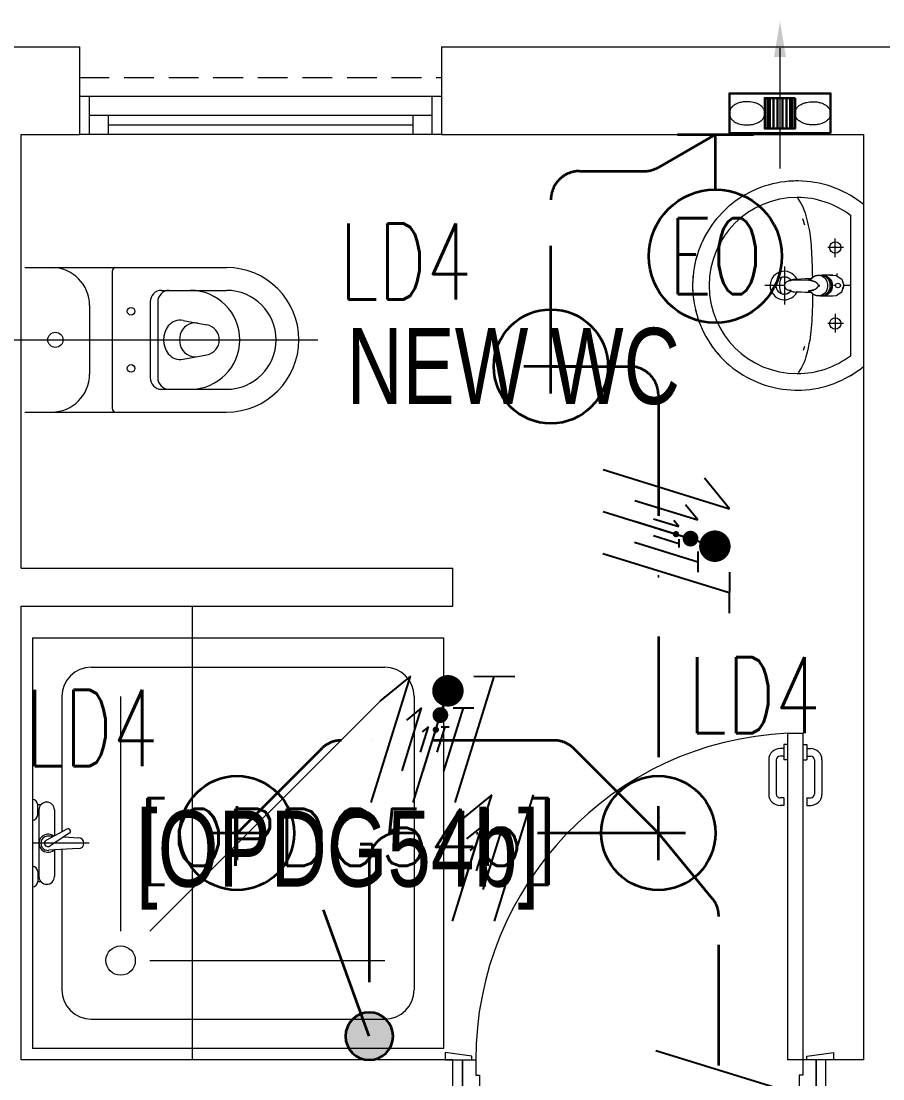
# Model space of a CAD drawing. Header units: inches. Extents: x -12418 to 57169, y -29325 to 19878.
# Drawn here: x 15618 to 17883, y 6090 to 8870 of the extents above; entities that cross this region are included whole.
import ezdxf
from ezdxf.enums import TextEntityAlignment as Align

# ---------------------------------------------------------------- set-up
doc = ezdxf.new("R2010")
doc.units = ezdxf.units.IN
doc.header["$LTSCALE"] = 25
doc.header["$MEASUREMENT"] = 0
for name, pattern in [('00-Ground Floor$0$HIDDEN2', [0.1875, 0.125, -0.0625]), ('DASHDOT', [25.4, 12.7, -6.35, 0, -6.35]), ('DASHED2', [9.525, 6.35, -3.175])]:
    doc.linetypes.add(name, pattern=pattern)
doc.layers.get('0').update_dxf_attribs({"color": 8})
for name, color, linetype, lineweight in [('00-Ground Floor$0$72_EGR_BASE_TEXT', 252, 'Continuous', 5), ('00-Ground Floor$0$Aluminum', 251, 'Continuous', 5), ('00-Ground Floor$0$LOADING', 253, 'Continuous', 5), ('00-Ground Floor$0$P-SANR-FIXT', 6, 'Continuous', 18), ('00-Ground Floor$0$P-SANR-FIXT-1', 6, 'Continuous', 13), ('00-Ground Floor$0$Proj', 251, 'Continuous', 5), ('00-Ground Floor$0$SANIT', 250, 'Continuous', 5), ('00-Ground Floor$0$Walls', 251, 'Continuous', 5), ('00-Ground Floor$0$Wooden Joinery', 251, 'Continuous', 5), ('E-LITE-CIRC-NUMB', 6, 'Continuous', 25), ('E-LITE-CLNG @ 100', 150, 'Continuous', 35), ('E-LITE-CLNG-CNDT', 6, 'DASHDOT', 35), ('E-LITE-CTRL', 6, 'Continuous', 25), ('E-LITE-IDEN', 6, 'Continuous', 25), ('E-LITE-SWCH @ 100', 3, 'Continuous', 35), ('E-POWR-CIRC-NUMB', 6, 'Continuous', 25), ('E-POWR-WALL @ 100', 4, 'Continuous', 35), ('E-POWR-WIRE', 6, 'Continuous', 25), ('E-POWR-WIRE @ 100', 6, 'Continuous', 25), ('E-POWR-WIRE @ 20', 6, 'Continuous', 25), ('E-POWR-WIRE @ 50', 6, 'Continuous', 25)]:
    doc.layers.add(name, color=color, linetype=linetype, lineweight=lineweight)
doc.layers.add('00-Ground Floor$0$Meubles', color=7, linetype='Continuous', lineweight=5, true_color=0xa6b1d3)
doc.layers.add('E-POWR-IDEN', color=101, linetype='Continuous')
doc.layers.add('MC-EX-EQPM', color=2, linetype='Continuous')
doc.styles.add('00-Ground Floor$0$SIMPLEX', font='SIMPLEX.shx', dxfattribs={"height": 150})
doc.styles.add('00-Ground Floor$0$X3G_ENTITY_2587F5', font='swisscl.ttf', dxfattribs={"height": 200})
doc.styles.add('DC_Simplex', font='SIMPLEX.shx', dxfattribs={"width": 0.7})

# ---------------------------------------------------------------- blocks, each defined once
blk = doc.blocks.new('00-Ground Floor$0$A$C72370EFE')
at = {"layer": '00-Ground Floor$0$Wooden Joinery'}
for p, q in [((-0.01, -0.04), (-0.02, -0.04)), ((-0.01, -0.03), (-0.01, -0.07)), ((0, -0.03), (-0.01, -0.03)), ((0.04, -0.03), (0.05, -0.03)), ((0.05, -0.03), (0.05, -0.07)), ((0.05, -0.04), (0.06, -0.04)), ((-0.05, -0.07), (-0.05, -0.16)), ((-0.03, -0.07), (-0.03, -0.16)), ((-0.01, -0.06), (-0.02, -0.06)), ((0, -0.07), (-0.01, -0.07)), ((0.04, -0.07), (0.05, -0.07)), ((0.05, -0.06), (0.06, -0.06)), ((0.07, -0.07), (0.07, -0.16)), ((0.09, -0.07), (0.09, -0.16)), ((-0.01, -0.17), (-0.02, -0.17)), ((-0.01, -0.19), (-0.02, -0.19)), ((-0.01, -0.17), (-0.01, -0.19)), ((0.05, -0.17), (0.06, -0.17)), ((0.05, -0.17), (0.05, -0.19)), ((0.05, -0.19), (0.06, -0.19))]:
    blk.add_line(p, q, dxfattribs=at)
for centre, radius, start, end in [((-0.02, -0.07), 0.03, 90, 180), ((0.06, -0.07), 0.03, 0, 90), ((-0.02, -0.07), 0.01, 90, 180), ((0.06, -0.07), 0.01, 0, 90), ((-0.02, -0.16), 0.03, 180, 270), ((-0.02, -0.16), 0.01, 180, 270), ((0.06, -0.16), 0.01, 270, 0), ((0.06, -0.16), 0.03, 270, 0)]:
    blk.add_arc(centre, radius, start, end, dxfattribs=at)
blk = doc.blocks.new('00-Ground Floor$0$A$C5DAD61B4')
at = {"layer": '00-Ground Floor$0$Wooden Joinery'}
for points in [[(80, 959.1), (80, 969.1), (10, 979.1), (10, 959.1)], [(940, 959.1), (940, 969.1), (1010, 979.1), (1010, 959.1)], [(70, 859.1), (70, 849.1), (0, 839.1), (0, 859.1)], [(120, 859.1), (120, 0), (80, 0), (80, 859.1)], [(950, 859.1), (950, 849.1), (1020, 839.1), (1020, 859.1)]]:
    blk.add_lwpolyline(points, close=True, dxfattribs=at)
for points in [[(45, 859.1), (45, 959.1), (20, 959.1), (20, 859.1), (45, 859.1)], [(45, 859.1), (80, 859.1), (80, 899.1), (90, 899.1), (90, 959.1), (45, 959.1), (45, 859.1)], [(975, 859.1), (940, 859.1), (940, 899.1), (930, 899.1), (930, 959.1), (975, 959.1), (975, 859.1)], [(975, 859.1), (975, 959.1), (1000, 959.1), (1000, 859.1), (975, 859.1)]]:
    blk.add_lwpolyline(points, dxfattribs=at)
blk.add_arc((80, 859.1), 860, 272.666, 0, dxfattribs=at)
at = {"layer": '00-Ground Floor$0$Wooden Joinery', "xscale": 999.9999999998854, "yscale": 999.9999999998854, "zscale": 999.9999999998854, "rotation": 180}
blk.add_blockref('00-Ground Floor$0$A$C72370EFE', (120, 0), dxfattribs=at)
blk = doc.blocks.new('00-Ground Floor$0$FP_138-161_A_00_GFL_-0_080_Einreichung_Grundrisse_100')
at = {"layer": '00-Ground Floor$0$P-SANR-FIXT'}
blk.add_line((-0.0044, -0.0019), (-0.0045, -0.0021), dxfattribs=at)
at = {"layer": '00-Ground Floor$0$P-SANR-FIXT', "flags": 128}
blk.add_lwpolyline([(-0.0057, -0.0037), (-0.0058, -0.0039), (-0.006, -0.004)], dxfattribs=at)
blk = doc.blocks.new('00-Ground Floor$0$FP_139-161_A_00_GFL_-0_080_Einreichung_Grundrisse_100')
at = {"layer": '00-Ground Floor$0$P-SANR-FIXT'}
blk.add_line((0.0045, -0.0022), (0.0044, -0.002), dxfattribs=at)
at = {"layer": '00-Ground Floor$0$P-SANR-FIXT', "flags": 128}
blk.add_lwpolyline([(0.006, -0.004), (0.0059, -0.0039), (0.0057, -0.0038)], dxfattribs=at)
blk = doc.blocks.new('00-Ground Floor$0$IS_Ceraplus_B8204_BIM_BG _1_ - B8204AA - CERAPLUS single lever basin mixer with pop-up waste-V137-161_A_00_GFL_-0_080_Einreichung_Grundrisse_100')
at = {"layer": '00-Ground Floor$0$P-SANR-FIXT-1'}
h = blk.add_hatch(dxfattribs=at)
h.set_pattern_fill('FP_26', color=256, style=0, pattern_type=2)
h.set_pattern_definition([(225, (0.009, 0), (0.010607, -0.010607), []), (315, (0.009, 0), (0.010607, 0.010607), [])])
h.paths.add_polyline_path([(0.0056, -0.002), (0.0058, -0.0024), (0.0058, -0.0021)])
h.paths.add_polyline_path([(0.007, -0.0039), (0.0088, -0.0045), (0.0084, -0.0043)])
at = {"layer": '00-Ground Floor$0$LOADING'}
for p, q in [((-0.028, 0), (-0.028, -0.0281)), ((0.028, -0.0281), (0.028, 0)), ((-0.0274, -0.0337), (-0.0271, -0.0392)), ((-0.0262, -0.0282), (-0.0263, -0.0287)), ((-0.0137, -0.0512), (-0.0129, -0.0517)), ((0.0124, -0.052), (0.0133, -0.0515)), ((0.0185, -0.0618), (0.019, -0.0539)), ((0.019, -0.0539), (0.0188, -0.0561)), ((0.0263, -0.0287), (0.0262, -0.0282)), ((0.0262, -0.0293), (0.0263, -0.0287)), ((0.0271, -0.0392), (0.0274, -0.0337)), ((0.014, -0.0647), (0.0133, -0.1077))]:
    blk.add_line(p, q, dxfattribs=at)
at = {"layer": '00-Ground Floor$0$LOADING', "flags": 128}
for points in [[(-0.0272, -0.0069), (-0.0266, 0.009), (-0.0165, 0.0236), (0, 0.0291)], [(0.0272, -0.0069), (0.0266, 0.009), (0.0165, 0.0236), (0, 0.0291)], [(-0.0176, -0.0568), (-0.0224, -0.0513), (-0.0254, -0.0448), (-0.0264, -0.0376), (-0.0253, -0.0305), (-0.0222, -0.024), (-0.0172, -0.0186), (-0.0109, -0.0147), (-0.0037, -0.0127), (0.0037, -0.0127), (0.0109, -0.0147), (0.0172, -0.0186), (0.0222, -0.024), (0.0253, -0.0305), (0.0264, -0.0376), (0.0254, -0.0448), (0.0224, -0.0513), (0.0176, -0.0568)], [(-0.0271, -0.0393), (-0.027, -0.0403), (-0.0269, -0.0414), (-0.0267, -0.0424), (-0.0265, -0.0434), (-0.0262, -0.0444), (-0.0259, -0.0454), (-0.0255, -0.0464), (-0.0252, -0.0474), (-0.0247, -0.0484), (-0.0243, -0.0493), (-0.0238, -0.0502), (-0.0232, -0.0511), (-0.0226, -0.052), (-0.022, -0.0529), (-0.0214, -0.0537), (-0.0207, -0.0545), (-0.0199, -0.0553), (-0.0192, -0.0561), (-0.0184, -0.0568), (-0.0176, -0.0575), (-0.0173, -0.0577)], [(-0.019, -0.0539), (-0.0185, -0.0615), (-0.0185, -0.0618)], [(0.0173, -0.0577), (0.0181, -0.057), (0.0189, -0.0563), (0.0197, -0.0556), (0.0204, -0.0548), (0.0211, -0.054), (0.0218, -0.0532), (0.0224, -0.0523), (0.023, -0.0514), (0.0236, -0.0505), (0.0241, -0.0496), (0.0246, -0.0487), (0.025, -0.0477), (0.0254, -0.0467), (0.0258, -0.0458), (0.0261, -0.0448), (0.0264, -0.0437), (0.0266, -0.0427), (0.0268, -0.0417), (0.027, -0.0407), (0.0271, -0.0396), (0.0271, -0.0393)], [(-0.0181, -0.0728), (-0.0177, -0.083), (-0.0172, -0.0938)], [(-0.0162, -0.0579), (-0.0156, -0.058), (-0.0151, -0.0581), (-0.0146, -0.0583), (-0.0142, -0.0586), (-0.0139, -0.0588), (-0.0138, -0.0591)], [(-0.0138, -0.0591), (-0.0139, -0.0612), (-0.014, -0.0633)], [(0.0138, -0.0591), (0.0139, -0.0588), (0.0142, -0.0586), (0.0146, -0.0583), (0.0151, -0.0581), (0.0156, -0.058), (0.0162, -0.0579)], [(0.014, -0.0633), (0.0139, -0.0612), (0.0138, -0.0591)], [(0.0171, -0.0578), (0.0174, -0.0575), (0.0176, -0.0568)], [(0.0172, -0.0938), (0.0177, -0.083), (0.0181, -0.0728)], [(0.0184, -0.0651), (0.0184, -0.0652), (0.0184, -0.0652), (0.0184, -0.0652), (0.0184, -0.0654), (0.0184, -0.0655)], [(-0.0129, -0.1142), (-0.0124, -0.1161), (-0.0118, -0.1179), (-0.0109, -0.1197), (-0.0098, -0.1214), (-0.0084, -0.123), (-0.0067, -0.1244), (-0.0047, -0.1255), (-0.0025, -0.1263), (0, -0.1266)], [(0, -0.1266), (0.0025, -0.1263), (0.0047, -0.1255), (0.0067, -0.1244), (0.0084, -0.123), (0.0098, -0.1214), (0.0109, -0.1197), (0.0118, -0.1179), (0.0124, -0.1161), (0.0129, -0.1142)]]:
    blk.add_lwpolyline(points, dxfattribs=at)
at = {"layer": '00-Ground Floor$0$LOADING'}
for centre, radius, start, end in [((0, 0.0135), 0.00603, 0, 180), ((0, 0.0135), 0.00603, 180, 0), ((-0.009, 0), 0.005, 300, 315), ((0.009, 0), 0.005, 225, 240)]:
    blk.add_arc(centre, radius, start, end, dxfattribs=at)
for centre, major_axis, start_param, end_param in [((0, -0.0281), (-0.028, 0), 4.712389, 6.47291), ((0, -0.0287), (0.0267, 0), 1.570796, 3.036556), ((0, -0.0287), (0.0263, 0), 2.625648, 2.791756), ((0, -0.0287), (-0.0263, 0), 4.712389, 5.759587), ((0, -0.0281), (0.028, 0), 6.093357, 7.853982), ((0, -0.0287), (0.0267, 0), 0.105099, 1.570796), ((0, -0.0287), (0.0262, 0), 0.523599, 1.570796), ((0, -0.0287), (0.0262, 0), 0.349919, 0.515945), ((0, -0.0321), (0.0275, 0), 3.141823, 3.202701), ((0, -0.0321), (0.0275, 0), 3.239313, 3.439417), ((0, -0.0281), (0.028, 0), 3.371221, 3.483334), ((0, -0.0312), (0.0248, 0), 4.111947, 4.191073), ((0, -0.0281), (0.028, 0), 4.202431, 4.259552), ((0, -0.0287), (0.0263, 0), 4.169225, 4.2325), ((0, -0.0281), (0.028, 0), 5.172057, 5.222265), ((0, -0.0287), (0.0267, 0), 6.059374, 6.108652), ((0, -0.0321), (0.0275, 0), 5.985527, 6.185455), ((0, -0.0281), (0.028, 0), 5.94107, 6.05344), ((0, -0.0321), (0.0275, 0), 6.222066, 6.282955)]:
    blk.add_ellipse(centre, major_axis=major_axis, ratio=0.961262, start_param=start_param, end_param=end_param, dxfattribs=at)
for points, knots in [([(-0.0215, -0.0162), (-0.0216, -0.0163), (-0.0219, -0.0167), (-0.0227, -0.0177), (-0.0238, -0.0192), (-0.0249, -0.0211), (-0.0258, -0.0231), (-0.0266, -0.0253), (-0.0273, -0.0282), (-0.0275, -0.0305), (-0.0275, -0.0321)], [0.7859035, 0.7859035, 0.7859035, 0.7859035, 0.7916667, 0.8055556, 0.8333333, 0.8611111, 0.8888889, 0.9166667, 0.9444444, 1, 1, 1, 1]), ([(0.021, -0.0157), (0.0208, -0.0154), (0.0203, -0.0149), (0.0192, -0.0139), (0.0177, -0.0127), (0.0161, -0.0117), (0.0148, -0.0109), (0.0138, -0.0104), (0.0127, -0.0099), (0.0113, -0.0093), (0.0087, -0.0084), (0.0048, -0.0075), (0, -0.0071), (-0.0048, -0.0075), (-0.0087, -0.0084), (-0.0113, -0.0093), (-0.0127, -0.0099), (-0.0138, -0.0104), (-0.0148, -0.0109), (-0.0161, -0.0117), (-0.0177, -0.0127), (-0.0191, -0.0139), (-0.0202, -0.0149), (-0.0208, -0.0154), (-0.021, -0.0157)], [0.2222222, 0.2222222, 0.2222222, 0.2222222, 0.2361111, 0.25, 0.2777778, 0.3055556, 0.3194444, 0.3333333, 0.3472222, 0.3611111, 0.3888889, 0.4444444, 0.5, 0.5555556, 0.6111111, 0.6388889, 0.6527778, 0.6666667, 0.6805556, 0.6944444, 0.7222222, 0.75, 0.7638889, 0.7777778, 0.7777778, 0.7777778, 0.7777778]), ([(0.0275, -0.0321), (0.0275, -0.0305), (0.0273, -0.0282), (0.0266, -0.0253), (0.0258, -0.0231), (0.0249, -0.0211), (0.0238, -0.0192), (0.0227, -0.0177), (0.0219, -0.0167), (0.0216, -0.0163), (0.0215, -0.0162)], [0, 0, 0, 0, 0.0555556, 0.0833333, 0.1111111, 0.1388889, 0.1666667, 0.1944444, 0.2083333, 0.2142181, 0.2142181, 0.2142181, 0.2142181]), ([(-0.0188, -0.0538), (-0.0188, -0.0547), (-0.0186, -0.0582), (-0.0185, -0.0619), (-0.0184, -0.0646)], [0.6724021, 0.6724021, 0.6724021, 0.6724021, 0.75, 1, 1, 1, 1]), ([(0, -0.0378), (-0.0005, -0.038), (-0.0012, -0.0384), (-0.0021, -0.0389), (-0.0028, -0.0393), (-0.0035, -0.0397), (-0.0042, -0.04), (-0.0049, -0.0405), (-0.0055, -0.0409), (-0.0061, -0.0414), (-0.0067, -0.0419), (-0.0072, -0.0424), (-0.0078, -0.0429), (-0.0083, -0.0435), (-0.0088, -0.0441), (-0.0092, -0.0446), (-0.0096, -0.0452), (-0.01, -0.0459), (-0.0103, -0.0466), (-0.0105, -0.0472), (-0.0107, -0.0477), (-0.0108, -0.0481), (-0.0109, -0.0484), (-0.0111, -0.0489), (-0.0114, -0.0497), (-0.0118, -0.0509), (-0.0122, -0.0521), (-0.0124, -0.053), (-0.0126, -0.0537), (-0.0128, -0.0544), (-0.0129, -0.0552), (-0.0131, -0.0559), (-0.0132, -0.0566), (-0.0134, -0.0572), (-0.0136, -0.0581), (-0.0137, -0.0587), (-0.0138, -0.0591)], [0, 0, 0, 0, 0.055556, 0.083333, 0.111111, 0.138889, 0.166667, 0.194444, 0.222222, 0.25, 0.277778, 0.305556, 0.333333, 0.361111, 0.388889, 0.416667, 0.444444, 0.472222, 0.5, 0.527778, 0.541667, 0.555556, 0.569444, 0.583333, 0.611111, 0.666667, 0.722222, 0.75, 0.777778, 0.805556, 0.833333, 0.861111, 0.888889, 0.916667, 0.944444, 1, 1, 1, 1]), ([(0, -0.0357), (-0.0006, -0.0357), (-0.0013, -0.0357), (-0.002, -0.0357), (-0.0022, -0.0357)], [0, 0, 0, 0, 0.1, 0.1298359, 0.1298359, 0.1298359, 0.1298359]), ([(0.0022, -0.0357), (0.002, -0.0357), (0.0013, -0.0357), (0.0006, -0.0357), (0, -0.0357)], [0.8701578, 0.8701578, 0.8701578, 0.8701578, 0.9, 1, 1, 1, 1]), ([(0.0138, -0.0591), (0.0137, -0.0587), (0.0136, -0.0581), (0.0134, -0.0572), (0.0132, -0.0566), (0.0131, -0.0559), (0.0129, -0.0552), (0.0128, -0.0544), (0.0126, -0.0537), (0.0124, -0.053), (0.0122, -0.0521), (0.0118, -0.0509), (0.0114, -0.0497), (0.0111, -0.0489), (0.0109, -0.0484), (0.0108, -0.0481), (0.0107, -0.0477), (0.0105, -0.0472), (0.0103, -0.0466), (0.01, -0.0459), (0.0096, -0.0452), (0.0092, -0.0446), (0.0088, -0.0441), (0.0083, -0.0435), (0.0078, -0.0429), (0.0072, -0.0424), (0.0067, -0.0419), (0.0061, -0.0414), (0.0055, -0.0409), (0.0049, -0.0405), (0.0042, -0.04), (0.0035, -0.0397), (0.0028, -0.0393), (0.0021, -0.0389), (0.0012, -0.0384), (0.0005, -0.038), (0, -0.0378)], [0, 0, 0, 0, 0.055556, 0.083333, 0.111111, 0.138889, 0.166667, 0.194444, 0.222222, 0.25, 0.277778, 0.333333, 0.388889, 0.416667, 0.430556, 0.444444, 0.458333, 0.472222, 0.5, 0.527778, 0.555556, 0.583333, 0.611111, 0.638889, 0.666667, 0.694444, 0.722222, 0.75, 0.777778, 0.805556, 0.833333, 0.861111, 0.888889, 0.916667, 0.944444, 1, 1, 1, 1]), ([(0.0184, -0.0646), (0.0185, -0.0619), (0.0186, -0.0582), (0.0188, -0.0547), (0.0188, -0.0538)], [0, 0, 0, 0, 0.25, 0.3275586, 0.3275586, 0.3275586, 0.3275586]), ([(-0.0162, -0.0579), (-0.0162, -0.0578), (-0.0163, -0.0578), (-0.0165, -0.0577), (-0.0166, -0.0575), (-0.0167, -0.0574), (-0.0169, -0.0573), (-0.017, -0.0572), (-0.0172, -0.0571), (-0.0173, -0.057), (-0.0175, -0.0569), (-0.0176, -0.0568)], [0, 0, 0, 0, 0.1, 0.2, 0.3, 0.4, 0.5, 0.6, 0.7, 0.8, 1, 1, 1, 1]), ([(-0.0148, -0.0587), (-0.015, -0.0586), (-0.0159, -0.0583), (-0.0167, -0.058), (-0.0172, -0.0578)], [0.8, 0.8, 0.8, 0.8, 0.85, 1, 1, 1, 1]), ([(0.0141, -0.0613), (0.0141, -0.0611), (0.0143, -0.0608), (0.0145, -0.0604), (0.0148, -0.06), (0.0151, -0.0596), (0.0153, -0.0594), (0.0155, -0.0592), (0.0156, -0.059), (0.0158, -0.0588), (0.016, -0.0587), (0.0163, -0.0585), (0.0165, -0.0583), (0.0166, -0.0582)], [0.3333333, 0.3333333, 0.3333333, 0.3333333, 0.4166667, 0.5, 0.5833333, 0.6666667, 0.7083333, 0.75, 0.7916667, 0.8333333, 0.875, 0.9166667, 1, 1, 1, 1]), ([(0.0176, -0.0568), (0.0175, -0.0569), (0.0173, -0.057), (0.0172, -0.0571), (0.017, -0.0572), (0.0169, -0.0573), (0.0167, -0.0574), (0.0166, -0.0575), (0.0165, -0.0577), (0.0163, -0.0578), (0.0162, -0.0578), (0.0162, -0.0579)], [0, 0, 0, 0, 0.2, 0.3, 0.4, 0.5, 0.6, 0.7, 0.8, 0.9, 1, 1, 1, 1]), ([(-0.0131, -0.1116), (-0.0132, -0.1115), (-0.0135, -0.1109), (-0.0141, -0.1099), (-0.0147, -0.1086), (-0.0153, -0.1072), (-0.0159, -0.1053), (-0.0167, -0.1021), (-0.0171, -0.0992), (-0.0171, -0.0973)], [0.4856715, 0.4856715, 0.4856715, 0.4856715, 0.5, 0.55, 0.6, 0.65, 0.7, 0.8, 1, 1, 1, 1]), ([(-0.0132, -0.1091), (-0.0132, -0.1096), (-0.0132, -0.1103), (-0.0132, -0.1111), (-0.0132, -0.1115), (-0.0132, -0.1118), (-0.0131, -0.1122), (-0.0131, -0.1125), (-0.0131, -0.1128), (-0.0131, -0.1131), (-0.013, -0.1134), (-0.013, -0.1138), (-0.0129, -0.1141), (-0.0129, -0.1142)], [0.2, 0.2, 0.2, 0.2, 0.4, 0.5, 0.55, 0.6, 0.65, 0.7, 0.75, 0.8, 0.85, 0.9, 1, 1, 1, 1]), ([(0.0129, -0.1142), (0.0129, -0.1141), (0.013, -0.1138), (0.013, -0.1134), (0.0131, -0.1131), (0.0131, -0.1128), (0.0131, -0.1125), (0.0131, -0.1122), (0.0132, -0.1118), (0.0132, -0.1115), (0.0132, -0.1111), (0.0132, -0.1103), (0.0132, -0.1096), (0.0132, -0.1091)], [0, 0, 0, 0, 0.1, 0.15, 0.2, 0.25, 0.3, 0.35, 0.4, 0.45, 0.5, 0.6, 0.8, 0.8, 0.8, 0.8]), ([(0.0131, -0.1116), (0.0133, -0.1113), (0.0137, -0.1106), (0.0142, -0.1096), (0.0147, -0.1084), (0.0153, -0.1072), (0.0159, -0.1053), (0.0167, -0.1021), (0.0171, -0.0992), (0.0171, -0.0973)], [-0.5143371, -0.5143371, -0.5143371, -0.5143371, -0.475, -0.4375, -0.4, -0.35, -0.3, -0.2, 0, 0, 0, 0])]:
    blk.add_open_spline(points, degree=3, knots=knots, dxfattribs=at)
for points in [[(-0.0184, -0.0646), (-0.0183, -0.0659), (-0.0182, -0.0684), (-0.0181, -0.0709), (-0.0181, -0.0721)], [(-0.0172, -0.0578), (-0.0171, -0.0578), (-0.0169, -0.058), (-0.0167, -0.0581), (-0.0166, -0.0582)], [(-0.0162, -0.0579), (-0.0162, -0.0579), (-0.0164, -0.0581), (-0.0165, -0.0582), (-0.0166, -0.0583), (-0.0166, -0.0582), (-0.0166, -0.0582)], [(-0.0166, -0.0582), (-0.0163, -0.0585), (-0.0156, -0.059), (-0.0148, -0.0599), (-0.0142, -0.0609), (-0.0139, -0.0617), (-0.0138, -0.0621)], [(-0.014, -0.0633), (-0.014, -0.0633), (-0.014, -0.0633), (-0.014, -0.0633)], [(-0.014, -0.0646), (-0.014, -0.0644), (-0.014, -0.064), (-0.014, -0.0635), (-0.014, -0.0633)], [(0.014, -0.0633), (0.014, -0.0633), (0.014, -0.0633), (0.014, -0.0633)], [(0.014, -0.0633), (0.014, -0.0635), (0.014, -0.064), (0.014, -0.0644), (0.014, -0.0647)], [(0.0172, -0.0578), (0.0168, -0.0579), (0.0158, -0.0583), (0.0147, -0.0587), (0.0141, -0.059)], [(0.0166, -0.0582), (0.0166, -0.0582), (0.0166, -0.0583), (0.0165, -0.0582), (0.0164, -0.0581), (0.0162, -0.0579), (0.0162, -0.0579)], [(0.0166, -0.0582), (0.0167, -0.0582), (0.0168, -0.0581), (0.0169, -0.058), (0.0169, -0.058)], [(0.0169, -0.058), (0.017, -0.0579), (0.0171, -0.0579), (0.0171, -0.0578)], [(0.0181, -0.0721), (0.0181, -0.0709), (0.0182, -0.0684), (0.0183, -0.0659), (0.0184, -0.0646)], [(-0.0172, -0.0938), (-0.0172, -0.0944), (-0.0172, -0.0956), (-0.0171, -0.0967), (-0.0171, -0.0973)], [(0.0171, -0.0973), (0.0171, -0.0967), (0.0172, -0.0956), (0.0172, -0.0944), (0.0172, -0.0938)]]:
    blk.add_open_spline(points, degree=3, dxfattribs=at)
for name in ['00-Ground Floor$0$FP_138-161_A_00_GFL_-0_080_Einreichung_Grundrisse_100', '00-Ground Floor$0$FP_139-161_A_00_GFL_-0_080_Einreichung_Grundrisse_100']:
    blk.add_blockref(name, (0, 0), dxfattribs=at)
blk = doc.blocks.new('00-Ground Floor')
at = {"layer": '00-Ground Floor$0$Aluminum'}
for p, q in [((16722.8, 8672.6, 0), (15771.5, 8672.6, 0)), ((15796.5, 8672.6, 0), (15796.5, 8572.6, 0)), ((16697.8, 8672.6, 0), (16697.8, 8572.6, 0)), ((16697.8, 8622.6, 0), (15796.5, 8622.6, 0)), ((15846.5, 8622.6, 0), (15846.5, 8572.6, 0)), ((16647.8, 8622.6, 0), (16647.8, 8572.6, 0)), ((15846.5, 8597.6, 0), (16647.8, 8597.6, 0)), ((16722.8, 8572.6, 0), (15771.5, 8572.6, 0))]:
    blk.add_line(p, q, dxfattribs=at)
at = {"layer": '00-Ground Floor$0$LOADING'}
for p, q in [((17832.9, 7967.9, 0), (17832.9, 8382.8, 0)), ((17671.7, 8351.6, 0), (17677.2, 8335.1, 0)), ((17797.8, 8360.9, 0), (17797.8, 7989.8, 0)), ((17757.9, 8249.7, 0), (17757.9, 8298.7, 0)), ((17779.9, 8275.3, 0), (17738.2, 8275.3, 0)), ((17624, 8225.3, 0), (17624, 8125.3, 0)), ((17762.9, 8201.2, 0), (17762.9, 8206.8, 0)), ((17624.7, 8175.3, 0), (17573.1, 8175.3, 0)), ((17750.1, 8175.3, 0), (17747.9, 8175.3, 0)), ((17758.9, 8175.3, 0), (17753.4, 8175.3, 0)), ((17762.9, 8149.3, 0), (17762.9, 8150.5, 0)), ((17773.5, 8175.3, 0), (17770.7, 8175.3, 0)), ((17797.8, 8175.3, 0), (17780.3, 8175.3, 0)), ((17757.9, 8100.9, 0), (17757.9, 8051.9, 0)), ((17779.9, 8075.3, 0), (17738.2, 8075.3, 0)), ((17677, 8014.9, 0), (17673.6, 8004.6, 0))]:
    blk.add_line(p, q, dxfattribs=at)
at = {"layer": '00-Ground Floor$0$LOADING', "elevation": 0, "flags": 128}
for points in [[(17657.9, 8450.3), (17646.9, 8450.1), (17636, 8449.4), (17625, 8448.3), (17614.1, 8446.8), (17603.3, 8444.8), (17592.6, 8442.4), (17581.9, 8439.6), (17571.4, 8436.4), (17561.1, 8432.7), (17550.8, 8428.6), (17540.8, 8424.1), (17530.9, 8419.2), (17521.3, 8414), (17511.9, 8408.3), (17502.7, 8402.3), (17493.7, 8395.9), (17485, 8389.1), (17476.6, 8382.1), (17468.5, 8374.6), (17460.7, 8366.9), (17453.2, 8358.9), (17446, 8350.5), (17439.1, 8341.9), (17432.7, 8333), (17426.5, 8323.9), (17420.8, 8314.5), (17415.4, 8304.9), (17410.4, 8295.1), (17405.8, 8285.1), (17401.6, 8275), (17397.8, 8264.6), (17394.5, 8254.2), (17391.5, 8243.6), (17389, 8232.9), (17386.9, 8222.1), (17385.3, 8211.2), (17384.1, 8200.2), (17383.3, 8189.3), (17382.9, 8178.3), (17383, 8167.3), (17383.6, 8156.3), (17384.6, 8145.3), (17386, 8134.4), (17387.8, 8123.6), (17390.1, 8112.8), (17392.8, 8102.2), (17396, 8091.6), (17399.5, 8081.2), (17403.5, 8071), (17407.9, 8060.9), (17412.6, 8051), (17417.8, 8041.3), (17423.4, 8031.8), (17429.3, 8022.5), (17435.6, 8013.5), (17442.2, 8004.7), (17449.2, 7996.2), (17456.6, 7988), (17464.2, 7980.1), (17472.2, 7972.5), (17480.4, 7965.3), (17489, 7958.3), (17497.8, 7951.8), (17506.9, 7945.5), (17516.2, 7939.7), (17525.7, 7934.2), (17535.5, 7929.1), (17545.4, 7924.4), (17555.5, 7920.1), (17565.8, 7916.2), (17576.2, 7912.7), (17586.8, 7909.7), (17597.5, 7907), (17608.3, 7904.8), (17619.1, 7903.1), (17630, 7901.7), (17641, 7900.8), (17652, 7900.4), (17657.9, 7900.3)], [(17832.9, 8387.4), (17824.3, 8394.3), (17815.4, 8400.8), (17806.3, 8406.9), (17796.9, 8412.6), (17787.3, 8418), (17777.5, 8423), (17767.5, 8427.5), (17757.3, 8431.7), (17747, 8435.5), (17736.5, 8438.8), (17725.9, 8441.8), (17715.2, 8444.3), (17704.4, 8446.4), (17693.5, 8448), (17682.6, 8449.2), (17671.6, 8450), (17660.6, 8450.3), (17657.9, 8450.3)], [(17657.9, 7900.3), (17668.9, 7900.5), (17679.9, 7901.2), (17690.8, 7902.3), (17701.7, 7903.8), (17712.6, 7905.8), (17723.3, 7908.2), (17733.9, 7911), (17744.4, 7914.3), (17754.8, 7917.9), (17765, 7922), (17775.1, 7926.5), (17784.9, 7931.4), (17794.6, 7936.7), (17804, 7942.3), (17813.2, 7948.3), (17822.2, 7954.7), (17830.8, 7961.5), (17832.9, 7963.2)]]:
    blk.add_lwpolyline(points, dxfattribs=at)
at = {"layer": '00-Ground Floor$0$LOADING'}
for centre in [(17757.9, 8275.3, 0), (17757.9, 8075.3, 0)]:
    blk.add_circle(centre, 15, dxfattribs=at)
for centre, radius, start, end in [((17657.9, 8175.3, 0), 275, 90, 93.6225), ((17657.9, 8175.3, 0), 231.5, 90, 270), ((17657.9, 8175.3, 0), 231.5, 52.8209, 90), ((17657.9, 8175.3, 0), 275, 55.9324, 60.3591), ((17657.9, 8175.3, 0), 275, 150, 155.6589), ((17657.9, 8175.3, 0), 275, 162, 167.5535), ((17657.9, 8175.3, 0), 275, 174, 186), ((17624, 8175.3, 0), 37.5, 27.1305, 270), ((17624, 8175.3, 0), 22.5, 39.5025, 270), ((17657.9, 8175.3, 0), 47, 153.4433, 206.5567), ((17624, 8175.3, 0), 22.5, 107.0466, 111.508), ((17624, 8175.3, 0), 22.5, 90, 103.3417), ((17624, 8175.3, 0), 22.5, 66.725, 72.0134), ((17624, 8175.3, 0), 22.5, 48.0808, 53.3939), ((17762.9, 8175.3, 0), 17.5, 161.9463, 168.2346), ((17762.9, 8175.3, 0), 17.5, 324.0899, 35.9101), ((17624, 8175.3, 0), 22.5, 248.492, 252.9534), ((17624, 8175.3, 0), 22.5, 256.6583, 270), ((17624, 8175.3, 0), 22.5, 270, 321.4286), ((17624, 8175.3, 0), 37.5, 270, 331.4146), ((17624, 8175.3, 0), 22.5, 287.9887, 293.276), ((17624, 8175.3, 0), 22.5, 306.616, 311.9265), ((17762.9, 8175.3, 0), 17.5, 338.869, 353.8798), ((17657.9, 8175.3, 0), 275, 192.9241, 198), ((17657.9, 8175.3, 0), 275, 217.6689, 222), ((17657.9, 8175.3, 0), 231.5, 270, 307.1791), ((17657.9, 8175.3, 0), 275, 299.6409, 304.0676)]:
    blk.add_arc(centre, radius, start, end, dxfattribs=at)
for points, knots in [([(17658.8, 8404.7, 0), (17673.9, 8385.6, 0), (17691.8, 8318.4, 0), (17694.2, 8283.7, 0), (17697.2, 8225, 0), (17697.8, 8195.9, 0)], [0.0392191, 0.0392191, 0.0392191, 0.0392191, 0.1715289, 0.4228457, 0.6475389, 0.6475389, 0.6475389, 0.6475389]), ([(17641.6, 8189.4, 0), (17639.8, 8191.6, 0), (17634.6, 8196, 0), (17627.9, 8197.8, 0), (17624, 8197.8, 0)], [0.7144203, 0.7144203, 0.7144203, 0.7144203, 0.8333333, 1, 1, 1, 1]), ([(17780, 8179, 0), (17779.8, 8179.9, 0), (17779.3, 8181.7, 0), (17778.4, 8183.5, 0), (17777.9, 8184.4, 0)], [0.5653198, 0.5653198, 0.5653198, 0.5653198, 0.6111111, 0.6666667, 0.6666667, 0.6666667, 0.6666667]), ([(17624, 8152.8, 0), (17626.6, 8152.8, 0), (17631.9, 8153.7, 0), (17637.8, 8157.1, 0), (17640.6, 8160.1, 0), (17641.6, 8161.3, 0)], [0, 0, 0, 0, 0.1111111, 0.2222222, 0.285568, 0.285568, 0.285568, 0.285568]), ([(17698.2, 8154.4, 0), (17698.1, 8124.1, 0), (17695.8, 8064, 0), (17690.7, 8023.9, 0), (17674.4, 7963.8, 0), (17660, 7946.1, 0)], [0.7533082, 0.7533082, 0.7533082, 0.7533082, 0.9865548, 1.235629, 1.3638988, 1.3638988, 1.3638988, 1.3638988]), ([(17777.9, 8166.3, 0), (17778.2, 8166.7, 0), (17778.7, 8167.6, 0), (17779.4, 8169.4, 0), (17779.8, 8170.7, 0), (17780, 8171.6, 0)], [0.3333333, 0.3333333, 0.3333333, 0.3333333, 0.3611111, 0.3888889, 0.4346482, 0.4346482, 0.4346482, 0.4346482])]:
    blk.add_open_spline(points, degree=3, knots=knots, dxfattribs=at)
for points in [[(17797.8, 8360.5, 0), (17797.8, 8360.6, 0), (17797.8, 8360.7, 0), (17797.8, 8360.9, 0)], [(17624, 8197.8, 0), (17622.6, 8197.8, 0), (17619.9, 8197.6, 0), (17617.2, 8196.8, 0), (17615.9, 8196.3, 0)], [(17780.4, 8176.2, 0), (17780.4, 8176.6, 0), (17780.3, 8177.1, 0), (17780.3, 8177.5, 0)], [(17615.9, 8154.3, 0), (17617.2, 8153.8, 0), (17619.9, 8153.1, 0), (17622.6, 8152.8, 0), (17624, 8152.8, 0)], [(17780.3, 8173.1, 0), (17780.3, 8173.6, 0), (17780.4, 8174, 0), (17780.4, 8174.5, 0)], [(17797.8, 7989.8, 0), (17797.8, 7989.9, 0), (17797.8, 7990, 0), (17797.8, 7990.1, 0)]]:
    blk.add_open_spline(points, degree=3, dxfattribs=at)
at = {"layer": '00-Ground Floor$0$Meubles'}
blk.add_line((16067.9, 6139.1, 0), (16067.9, 7332.6, 0), dxfattribs=at)
at = {"layer": '00-Ground Floor$0$Proj', "linetype": '00-Ground Floor$0$HIDDEN2', "ltscale": 25}
blk.add_line((15771.5, 8722.6, 0), (16722.8, 8722.6, 0), dxfattribs=at)
at = {"layer": '00-Ground Floor$0$SANIT'}
for p, q in [((15627.9, 8222.6, 0), (16157.9, 8222.6, 0)), ((15856.9, 8212.6, 0), (15856.9, 7852.6, 0)), ((15986.9, 8162.6, 0), (16157.9, 8162.6, 0)), ((15797.9, 8122.6, 0), (15797.9, 7942.6, 0)), ((15956.9, 8132.6, 0), (15956.9, 7932.6, 0)), ((15976.9, 8132.6, 0), (15976.9, 7932.6, 0)), ((16043.5, 8083.6, 0), (16106, 8071.9, 0)), ((15567.9, 8032.6, 0), (16397.9, 8032.6, 0)), ((16043.5, 7981.6, 0), (16106, 7993.3, 0)), ((15986.9, 7902.6, 0), (16157.9, 7902.6, 0)), ((15627.9, 7842.6, 0), (16157.9, 7842.6, 0)), ((15647.9, 7249.1, 0), (15647.9, 6169.1, 0)), ((15647.9, 7249.1, 0), (16727.9, 7249.1, 0)), ((16727.9, 7249.1, 0), (16727.9, 6169.1, 0)), ((15802.2, 7172, 0), (16573.6, 7172, 0)), ((15725.1, 7094.8, 0), (15725.1, 6739, 0)), ((15879.4, 7094.8, 0), (15879.4, 6477.7, 0)), ((15956.5, 6477.7, 0), (16573.6, 7094.8, 0)), ((16650.8, 7094.8, 0), (16650.8, 6323.4, 0)), ((15661.4, 6783.4, 0), (15661.4, 6810.4, 0)), ((15670, 6810.4, 0), (15661.4, 6810.4, 0)), ((15664.8, 6796.9, 0), (15664.8, 6621.4, 0)), ((15705.3, 6796.9, 0), (15705.3, 6728.4, 0)), ((15664.8, 6783.4, 0), (15661.4, 6783.4, 0)), ((15738, 6745.9, 0), (15684.5, 6717.4, 0)), ((15744.5, 6735.1, 0), (15693.1, 6701.3, 0)), ((15796.4, 6709.1, 0), (15647.9, 6709.1, 0)), ((15702.9, 6727.2, 0), (15690.6, 6727.9, 0)), ((15730, 6725.6, 0), (15768.8, 6723.3, 0)), ((15768.8, 6695, 0), (15690.6, 6690.4, 0)), ((15705.3, 6691.2, 0), (15705.3, 6621.4, 0)), ((15725.1, 6692.4, 0), (15725.1, 6323.4, 0)), ((15661.4, 6634.9, 0), (15661.4, 6607.9, 0)), ((15664.8, 6634.9, 0), (15661.4, 6634.9, 0)), ((15670, 6607.9, 0), (15661.4, 6607.9, 0)), ((15956.5, 6400.6, 0), (16573.6, 6400.6, 0)), ((15802.2, 6246.3, 0), (16573.6, 6246.3, 0)), ((16727.9, 6169.1, 0), (15647.9, 6169.1, 0))]:
    blk.add_line(p, q, dxfattribs=at)
for centre, radius in [((15906.9, 8107.8, 0), 10), ((15707.9, 8032.6, 0), 20), ((15906.9, 7957.3, 0), 10), ((15879.4, 6400.6, 0), 38.6)]:
    blk.add_circle(centre, radius, dxfattribs=at)
for centre, radius, start, end in [((15697.9, 8122.6, 0), 100, 0, 90), ((15866.9, 8212.6, 0), 10, 90, 180), ((16157.9, 8032.6, 0), 190, 270, 90), ((15986.9, 8132.6, 0), 30, 90, 180), ((16006.9, 8132.6, 0), 30, 90, 180), ((16062.6, 8032.6, 0), 130, 270, 90), ((16157.9, 8032.6, 0), 130, 270, 90), ((16050.8, 8032.6, 0), 58.8, 141.525, 218.475), ((16036.1, 8044.2, 0), 40, 79.4289, 141.525), ((16075.1, 8037, 0), 40, 79.4289, 166.4176), ((16098.7, 8032.6, 0), 40, 280.5711, 79.4289), ((16093.3, 8032.6, 0), 58.8, 166.4176, 193.5824), ((16075.1, 8028.2, 0), 40, 193.5824, 280.5711), ((16036.1, 8020.9, 0), 40, 218.475, 280.5711), ((15697.9, 7942.6, 0), 100, 270, 0), ((15986.9, 7932.6, 0), 30, 180, 270), ((16006.9, 7932.6, 0), 30, 180, 270), ((15866.9, 7852.6, 0), 10, 180, 270), ((15802.2, 7094.8, 0), 77.1, 90, 180), ((16573.6, 7094.8, 0), 77.1, 0, 90), ((15647.9, 6810.4, 0), 13.5, 0, 90), ((15685.1, 6796.9, 0), 20.3, 0, 180), ((15647.9, 6783.4, 0), 13.5, 270, 0), ((15688.4, 6709.1, 0), 23.6, 50.7474, 310.368), ((15741.3, 6740.5, 0), 6.3, 300.6852, 120.6852), ((15688.4, 6709.1, 0), 18.9, 83.2671, 276.7329), ((15688.4, 6709.1, 0), 9.13, 115.4127, 305.9577), ((15768.8, 6709.1, 0), 14.2, 270, 90), ((15647.9, 6634.9, 0), 13.5, 0, 90), ((15685.1, 6621.4, 0), 20.3, 180, 0), ((15647.9, 6607.9, 0), 13.5, 270, 0), ((15802.2, 6323.4, 0), 77.1, 180, 270), ((16573.6, 6323.4, 0), 77.1, 270, 0)]:
    blk.add_arc(centre, radius, start, end, dxfattribs=at)
at = {"layer": '00-Ground Floor$0$Walls'}
for p, q in [((13847.9, 8802.6, 0), (15771.5, 8802.6, 0)), ((15771.5, 8802.6, 0), (15771.5, 8572.6, 0)), ((16722.8, 8802.6, 0), (18646.4, 8802.6, 0)), ((16722.8, 8802.6, 0), (16722.8, 8572.6, 0)), ((15617.9, 8572.6, 0), (15771.5, 8572.6, 0)), ((15617.9, 7432.6, 0), (15617.9, 8572.6, 0)), ((16722.8, 8572.6, 0), (17832.9, 8572.6, 0)), ((16722.8, 8572.6, 0), (17832.9, 8572.6, 0)), ((17832.9, 6139.1, 0), (17832.9, 8572.6, 0)), ((17832.9, 6139.1, 0), (17832.9, 8572.6, 0)), ((15617.9, 7432.6, 0), (16752.9, 7432.6, 0)), ((16752.9, 7332.6, 0), (16752.9, 7432.6, 0)), ((15617.9, 6139.1, 0), (15617.9, 7332.6, 0)), ((15617.9, 7332.6, 0), (16752.9, 7332.6, 0)), ((16752.9, 6139.1, 0), (15617.9, 6139.1, 0)), ((16752.9, 6039.1, 0), (16752.9, 6139.1, 0)), ((17832.9, 6139.1, 0), (17732.9, 6139.1, 0)), ((17732.9, 6039.1, 0), (17732.9, 6139.1, 0))]:
    blk.add_line(p, q, dxfattribs=at)
at = {"layer": '00-Ground Floor$0$LOADING', "xscale": -1000, "yscale": 1000, "zscale": 1000, "rotation": 270}
blk.add_blockref('00-Ground Floor$0$IS_Ceraplus_B8204_BIM_BG _1_ - B8204AA - CERAPLUS single lever basin mixer with pop-up waste-V137-161_A_00_GFL_-0_080_Einreichung_Grundrisse_100', (17751.3, 8175.3, 0), dxfattribs=at)
at = {"layer": '00-Ground Floor$0$Wooden Joinery', "rotation": 180}
blk.add_blockref('00-Ground Floor$0$A$C5DAD61B4', (17752.9, 6998.2, 0), dxfattribs=at)
at = {"layer": '00-Ground Floor$0$72_EGR_BASE_TEXT', "style": '00-Ground Floor$0$X3G_ENTITY_2587F5'}
for s, p in [('NEW WC', (16473, 7863.9, 0)), ('[OPDG54b]', (15920, 6594.9, 0))]:
    blk.add_text(s, height=200, dxfattribs=at).set_placement(p)
at = {"layer": '00-Ground Floor$0$72_EGR_BASE_TEXT', "insert": (16477, 6799.3, 0), "char_height": 150, "attachment_point": 2, "style": '00-Ground Floor$0$SIMPLEX'}
blk.add_mtext('[OPDG54b]', dxfattribs=at)
blk = doc.blocks.new('DC_LT-CL-Point')
for p, q in [((0, -0.711), (0, 0.711)), ((0.711, 0), (-0.711, 0))]:
    blk.add_line(p, q)
blk.add_circle((0, 0), 1.5)
at = {"layer": 'E-LITE-CIRC-NUMB', "style": 'DC_Simplex', "width": 0.7, "flags": 8}
blk.add_attdef('CIRCUIT', text='', height=2, rotation=360, dxfattribs=at).set_placement((-3.364, 1.5), align=Align.RIGHT)
at = {"layer": 'E-LITE-CTRL', "style": 'DC_Simplex', "width": 0.7, "flags": 8}
blk.add_attdef('CONTROL', (3.364, -3.498), '', height=2, rotation=360, dxfattribs=at)
at = {"layer": 'E-LITE-IDEN', "style": 'DC_Simplex', "width": 0.7, "flags": 8}
blk.add_attdef('TYPE', (3.364, 1.5), '', height=2, rotation=360, dxfattribs=at)
blk = doc.blocks.new('*U48')
blk.add_hatch(color=256).paths.add_polyline_path([(0.625, 0.625, 1), (-0.625, 0.625, 1)])
blk.add_line((0, 0.625), (1.2, 3.947))
blk.add_circle((0, 0.625), 0.625)
at = {"layer": 'E-LITE-CTRL', "style": 'DC_Simplex', "width": 0.7, "flags": 8}
blk.add_attdef('CONTROL', (-26.627, -10.116), '', height=2, rotation=360, dxfattribs=at)
at = {"layer": 'E-LITE-IDEN', "style": 'DC_Simplex', "width": 0.7, "flags": 8}
blk.add_attdef('TYPE', text='', height=2, rotation=360, dxfattribs=at).set_placement((-31.991, -10.116), align=Align.RIGHT)
blk = doc.blocks.new('*U79')
for p, q in [((-0.515, -1.66), (0.515, 1.66)), ((0.515, 1.66), (-0.287, 1.001)), ((0.587, -1.663), (1.617, 1.658))]:
    blk.add_line(p, q)
blk = doc.blocks.new('*U598')
at = {"layer": 'E-POWR-WIRE @ 100', "xscale": 100, "yscale": 100, "zscale": 100}
blk.add_blockref('*U79', (16803.2, 6670.1, 0), dxfattribs=at)
at = {"layer": 'E-POWR-WIRE @ 20', "xscale": 20, "yscale": 20, "zscale": 20}
blk.add_blockref('*U79', (16803.2, 6670.1, 0), dxfattribs=at)
at = {"layer": 'E-POWR-WIRE @ 50', "xscale": 50, "yscale": 50, "zscale": 50}
blk.add_blockref('*U79', (16803.2, 6670.1, 0), dxfattribs=at)
blk = doc.blocks.new('*U76')
for p, q in [((-1.617, -1.658), (-0.587, 1.663)), ((-0.587, 1.663), (-1.389, 1.004)), ((-0.515, -1.66), (0.515, 1.66)), ((0.587, -1.663), (1.617, 1.658)), ((1.078, 1.659), (2.157, 1.657))]:
    blk.add_line(p, q)
at = {"const_width": 0.414}
blk.add_lwpolyline([(0.19, 1.278, 1), (0.604, 1.277, 1)], format="xyb", close=True, dxfattribs=at)
blk = doc.blocks.new('*U670')
at = {"layer": 'E-POWR-WIRE @ 100', "xscale": 100, "yscale": 100, "zscale": 100}
blk.add_blockref('*U76', (16700, 6982, 0), dxfattribs=at)
at = {"layer": 'E-POWR-WIRE @ 20', "xscale": 20, "yscale": 20, "zscale": 20}
blk.add_blockref('*U76', (16700, 6982, 0), dxfattribs=at)
at = {"layer": 'E-POWR-WIRE @ 50', "xscale": 50, "yscale": 50, "zscale": 50}
blk.add_blockref('*U76', (16700, 6982, 0), dxfattribs=at)
blk = doc.blocks.new('*U85')
for p, q in [((-1.658, 1.617), (1.663, 0.587)), ((1.663, 0.587), (1.004, 1.389)), ((-1.66, 0.515), (1.66, -0.515)), ((-1.663, -0.587), (1.658, -1.617)), ((1.659, -1.078), (1.657, -2.157))]:
    blk.add_line(p, q)
at = {"const_width": 0.414}
blk.add_lwpolyline([(1.278, -0.19, 1), (1.277, -0.604, 1)], format="xyb", close=True, dxfattribs=at)
blk = doc.blocks.new('*U678')
at = {"layer": 'E-POWR-WIRE @ 100', "xscale": 100, "yscale": 100, "zscale": 100}
blk.add_blockref('*U85', (17313.6, 7529.7), dxfattribs=at)
at = {"layer": 'E-POWR-WIRE @ 20', "xscale": 20, "yscale": 20, "zscale": 20}
blk.add_blockref('*U85', (17313.6, 7529.7), dxfattribs=at)
at = {"layer": 'E-POWR-WIRE @ 50', "xscale": 50, "yscale": 50, "zscale": 50}
blk.add_blockref('*U85', (17313.6, 7529.7), dxfattribs=at)
blk = doc.blocks.new('*U86')
for p, q in [((-1.658, 1.617), (1.663, 0.587)), ((-1.66, 0.515), (1.66, -0.515)), ((-1.663, -0.587), (1.658, -1.617)), ((1.659, -1.078), (1.657, -2.157))]:
    blk.add_line(p, q)
at = {"const_width": 0.414}
blk.add_lwpolyline([(1.278, -0.19, 1), (1.277, -0.604, 1)], format="xyb", close=True, dxfattribs=at)
blk = doc.blocks.new('*U681')
at = {"layer": 'E-POWR-WIRE @ 100', "xscale": 100, "yscale": 100, "zscale": 100}
blk.add_blockref('*U86', (17451.8, 6002.7, 0), dxfattribs=at)
at = {"layer": 'E-POWR-WIRE @ 20', "xscale": 20, "yscale": 20, "zscale": 20}
blk.add_blockref('*U86', (18116.9, 6002.7, 0), dxfattribs=at)
at = {"layer": 'E-POWR-WIRE @ 50', "xscale": 50, "yscale": 50, "zscale": 50}
blk.add_blockref('*U86', (18116.9, 6002.7, 0), dxfattribs=at)
blk = doc.blocks.new('*U104')
at = {"layer": 'MC-EX-EQPM', "lineweight": 9}
blk.add_hatch(color=253, dxfattribs=at).paths.add_polyline_path([(15.7, 160.3), (-15.7, 160.3), (0, 254.8)], flags=0)
at = {"layer": 'MC-EX-EQPM', "color": 253, "lineweight": 9}
blk.add_line((0, 183.8), (0, -132.9), dxfattribs=at)
at = {"layer": 'MC-EX-EQPM', "color": 253, "linetype": 'DASHED2', "lineweight": 30, "ltscale": 2.5}
for p, q in [((-32.6, 52.3), (-32.6, -27.5)), ((-26.4, 52.3), (-26.4, -27.5)), ((-17.2, 52.3), (-17.2, -27.5)), ((-6.9, 52.3), (-6.9, -27.5)), ((6.9, 52.3), (6.9, -27.5)), ((17.2, 52.3), (17.2, -27.5)), ((26.4, 52.3), (26.4, -27.5)), ((32.6, 52.3), (32.6, -27.5))]:
    blk.add_line(p, q, dxfattribs=at)
at = {"layer": 'MC-EX-EQPM', "color": 253, "lineweight": 30, "ltscale": 2.5}
for points in [[(-133, -39.8), (133, -39.8), (133, 64.7), (-133, 64.7)], [(-39.9, 52.3), (39.9, 52.3), (39.9, -27.5), (-39.9, -27.5)]]:
    blk.add_lwpolyline(points, close=True, dxfattribs=at)
at = {"layer": 'MC-EX-EQPM', "color": 253, "lineweight": 9}
for points, knots in [([(-39.9, 12.4), (-39.9, 13.7), (-40, 14.9), (-40.4, 17.4), (-40.7, 18.6), (-41.5, 20.9), (-42, 22), (-43, 24), (-43.6, 25), (-44.9, 26.9), (-45.6, 27.7), (-47.4, 29.8), (-48.6, 31), (-51.1, 33), (-52.4, 34), (-55.1, 35.6), (-56.5, 36.4), (-59.4, 37.8), (-60.9, 38.4), (-65, 39.9), (-67.6, 40.7), (-73, 41.9), (-75.8, 42.3), (-81.5, 42.9), (-84.3, 43), (-90.7, 43), (-94.3, 42.7), (-101.2, 41.7), (-104.6, 40.9), (-110, 39.2), (-112.2, 38.4), (-116.4, 36.4), (-118.4, 35.3), (-121.7, 33.1), (-123.1, 32), (-125.6, 29.7), (-126.8, 28.4), (-128.8, 25.9), (-129.5, 24.7), (-130.9, 22.1), (-131.5, 20.8), (-132.4, 17.9), (-132.7, 16.4), (-133, 14), (-133, 13.2), (-133, 12.4)], [0, 0, 0, 0, 0.083152, 0.083152, 0.166304, 0.166304, 0.249457, 0.249457, 0.332609, 0.332609, 0.415761, 0.415761, 0.545395, 0.545395, 0.675028, 0.675028, 0.804662, 0.804662, 0.934296, 0.934296, 1.152782, 1.152782, 1.371268, 1.371268, 1.589754, 1.589754, 1.860357, 1.860357, 2.130959, 2.130959, 2.317705, 2.317705, 2.504451, 2.504451, 2.641391, 2.641391, 2.778331, 2.778331, 2.881554, 2.881554, 2.984776, 2.984776, 3.087999, 3.087999, 3.141593, 3.141593, 3.141593, 3.141593]), ([(39.9, 12.4), (39.9, 13.7), (40, 14.9), (40.4, 17.4), (40.7, 18.6), (41.5, 20.9), (42, 22), (43, 24), (43.6, 25), (44.9, 26.9), (45.6, 27.7), (47.4, 29.8), (48.6, 31), (51.1, 33), (52.4, 34), (55.1, 35.6), (56.5, 36.4), (59.4, 37.8), (60.9, 38.4), (65, 39.9), (67.6, 40.7), (73, 41.9), (75.8, 42.3), (81.5, 42.9), (84.3, 43), (90.7, 43), (94.3, 42.7), (101.2, 41.7), (104.6, 40.9), (110, 39.2), (112.2, 38.4), (116.4, 36.4), (118.4, 35.3), (121.7, 33.1), (123.1, 32), (125.6, 29.7), (126.8, 28.4), (128.8, 25.9), (129.5, 24.7), (130.9, 22.1), (131.5, 20.8), (132.4, 17.9), (132.7, 16.4), (133, 14), (133, 13.2), (133, 12.4)], [0, 0, 0, 0, 0.083152, 0.083152, 0.166304, 0.166304, 0.249457, 0.249457, 0.332609, 0.332609, 0.415761, 0.415761, 0.545395, 0.545395, 0.675028, 0.675028, 0.804662, 0.804662, 0.934296, 0.934296, 1.152782, 1.152782, 1.371268, 1.371268, 1.589754, 1.589754, 1.860357, 1.860357, 2.130959, 2.130959, 2.317705, 2.317705, 2.504451, 2.504451, 2.641391, 2.641391, 2.778331, 2.778331, 2.881554, 2.881554, 2.984776, 2.984776, 3.087999, 3.087999, 3.141593, 3.141593, 3.141593, 3.141593]), ([(-133, 12.4), (-133, 11.7), (-133, 10.9), (-132.7, 8.6), (-132.4, 7.1), (-131.5, 4.3), (-131, 2.9), (-129.6, 0.3), (-128.9, -0.9), (-127.2, -3.1), (-126.3, -4.1), (-124.4, -6), (-123.5, -6.8), (-121.4, -8.4), (-120.4, -9.1), (-117.5, -11), (-115.7, -11.9), (-111.8, -13.7), (-109.8, -14.4), (-105.7, -15.7), (-103.6, -16.2), (-99.3, -17.1), (-97.1, -17.4), (-90.1, -18.2), (-85.3, -18.3), (-77.2, -17.7), (-74, -17.2), (-67.7, -15.9), (-64.6, -15), (-59.7, -13.1), (-57.7, -12.2), (-54, -10.1), (-52.2, -9), (-49.2, -6.7), (-48, -5.6), (-45.8, -3.2), (-44.7, -1.9), (-43.1, 0.7), (-42.4, 1.9), (-41.3, 4.5), (-40.8, 5.9), (-40.2, 8.8), (-40, 10.2), (-39.9, 12), (-39.9, 12.2), (-39.9, 12.4)], [3.141593, 3.141593, 3.141593, 3.141593, 3.191222, 3.191222, 3.294445, 3.294445, 3.397668, 3.397668, 3.500891, 3.500891, 3.604114, 3.604114, 3.707337, 3.707337, 3.810559, 3.810559, 3.981855, 3.981855, 4.15315, 4.15315, 4.324446, 4.324446, 4.495741, 4.495741, 4.865323, 4.865323, 5.117184, 5.117184, 5.369044, 5.369044, 5.542485, 5.542485, 5.715925, 5.715925, 5.843378, 5.843378, 5.97083, 5.97083, 6.069787, 6.069787, 6.168745, 6.168745, 6.267702, 6.267702, 6.283185, 6.283185, 6.283185, 6.283185]), ([(133, 12.4), (133, 11.7), (133, 10.9), (132.7, 8.6), (132.4, 7.1), (131.5, 4.3), (131, 2.9), (129.6, 0.3), (128.9, -0.9), (127.2, -3.1), (126.3, -4.1), (124.4, -6), (123.5, -6.8), (121.4, -8.4), (120.4, -9.1), (117.5, -11), (115.7, -11.9), (111.8, -13.7), (109.8, -14.4), (105.7, -15.7), (103.6, -16.2), (99.3, -17.1), (97.1, -17.4), (90.1, -18.2), (85.3, -18.3), (77.2, -17.7), (74, -17.2), (67.7, -15.9), (64.6, -15), (59.7, -13.1), (57.7, -12.2), (54, -10.1), (52.2, -9), (49.2, -6.7), (48, -5.6), (45.8, -3.2), (44.7, -1.9), (43.1, 0.7), (42.4, 1.9), (41.3, 4.5), (40.8, 5.9), (40.2, 8.8), (40, 10.2), (39.9, 12), (39.9, 12.2), (39.9, 12.4)], [3.141593, 3.141593, 3.141593, 3.141593, 3.191222, 3.191222, 3.294445, 3.294445, 3.397668, 3.397668, 3.500891, 3.500891, 3.604114, 3.604114, 3.707337, 3.707337, 3.810559, 3.810559, 3.981855, 3.981855, 4.15315, 4.15315, 4.324446, 4.324446, 4.495741, 4.495741, 4.865323, 4.865323, 5.117184, 5.117184, 5.369044, 5.369044, 5.542485, 5.542485, 5.715925, 5.715925, 5.843378, 5.843378, 5.97083, 5.97083, 6.069787, 6.069787, 6.168745, 6.168745, 6.267702, 6.267702, 6.283185, 6.283185, 6.283185, 6.283185])]:
    blk.add_open_spline(points, degree=3, knots=knots, dxfattribs=at)
blk = doc.blocks.new('*U95')
for p, q in [((-1, 0), (1, 0)), ((0, -1.45), (0, 0))]:
    blk.add_line(p, q)
blk.add_circle((0, -3.2), 1.75)
at = {"layer": 'E-POWR-CIRC-NUMB', "style": 'DC_Simplex', "width": 0.7, "flags": 8}
blk.add_attdef('CIRCUIT', (3.364, 5.671), '', height=2, rotation=360, dxfattribs=at)
at = {"layer": 'E-POWR-IDEN', "style": 'DC_Simplex', "width": 0.7, "flags": 8}
blk.add_attdef('TYPE', text='', height=2, rotation=180, dxfattribs=at).set_placement((0, -3.2), align=Align.MIDDLE_CENTER)

msp = doc.modelspace()

# ---------------------------------------------------------------- linework, layer by layer
at = {"layer": 'E-LITE-CLNG-CNDT', "elevation": 0}
for points in [[(17010.4, 7962.6), (17010.4, 8401, -0.414214), (17085.4, 8476), (17255.5, 8476, 0.131652), (17293, 8486.1), (17442.8, 8572.6)], [(17010.4, 7962.6), (17217.9, 7962.6, -0.414214), (17292.9, 7887.6), (17292.9, 6735.8)], [(17292.9, 6735.8), (17071.3, 6957.5, 0.198912), (17018.3, 6979.4), (16460.1, 6979.4, 0.198912), (16407.1, 6957.5), (16185.4, 6735.8)], [(17292.9, 6735.8), (16607.9, 6735.8, 0.414214), (16532.9, 6660.8), (16532.9, 6201.6)], [(17451.8, 5489.1), (17451.8, 6516.3, 0.174114), (17434.6, 6564), (17292.9, 6735.8)]]:
    msp.add_lwpolyline(points, format="xyb", dxfattribs=at)

# ---------------------------------------------------------------- block references
at = {"layer": 'E-LITE-CLNG @ 100'}
ref = msp.add_blockref('DC_LT-CL-Point', (17010.4, 7962.6, 0), dxfattribs=dict(at, xscale=100, yscale=100, zscale=100))
ref.add_attrib('TYPE', 'LD4', (16454.7, 8138.7, 0), dxfattribs={"layer": 'E-LITE-IDEN', "height": 200, "rotation": 360, "style": 'DC_Simplex', "width": 0.7, "flags": 8})
ref = msp.add_blockref('DC_LT-CL-Point', (17292.9, 6735.8, 0), dxfattribs=dict(at, xscale=100, yscale=100, zscale=100))
ref.add_attrib('TYPE', 'LD4', (17371.1, 6998.2, 0), dxfattribs={"layer": 'E-LITE-IDEN', "height": 200, "rotation": 360, "style": 'DC_Simplex', "width": 0.7, "flags": 8})
ref = msp.add_blockref('DC_LT-CL-Point', (16185.4, 6735.8, 0), dxfattribs=dict(at, xscale=100, yscale=100, zscale=100))
ref.add_attrib('TYPE', 'LD4', (15629.7, 6912, 0), dxfattribs={"layer": 'E-LITE-IDEN', "height": 200, "rotation": 360, "style": 'DC_Simplex', "width": 0.7, "flags": 8})
at = {"layer": 'E-LITE-CLNG-CNDT'}
msp.add_blockref('00-Ground Floor', (0, 0), dxfattribs=at)
at = {"layer": 'E-LITE-SWCH @ 100', "xscale": -100, "yscale": 100, "zscale": 100}
msp.add_blockref('*U48', (16532.9, 6139.1, 0), dxfattribs=at)
at = {"layer": 'E-POWR-WALL @ 100'}
ref = msp.add_blockref('*U95', (17442.8, 8572.6, 0), dxfattribs=dict(at, xscale=100, yscale=100, zscale=100))
ref.add_attrib('TYPE', 'EO', dxfattribs={"layer": 'E-POWR-IDEN', "height": 200, "style": 'DC_Simplex', "width": 0.7, "flags": 8}).set_placement((17442.8, 8252.6, 0), align=Align.MIDDLE_CENTER)
at = {"layer": 'E-POWR-WIRE'}
for name in ['*U678', '*U670', '*U598', '*U681']:
    msp.add_blockref(name, (0, 0), dxfattribs=at)
at = {"layer": 'MC-EX-EQPM', "xscale": -1}
msp.add_blockref('*U104', (17612.5, 8615.7, 0), dxfattribs=at)

doc.saveas('drawing.dxf')
